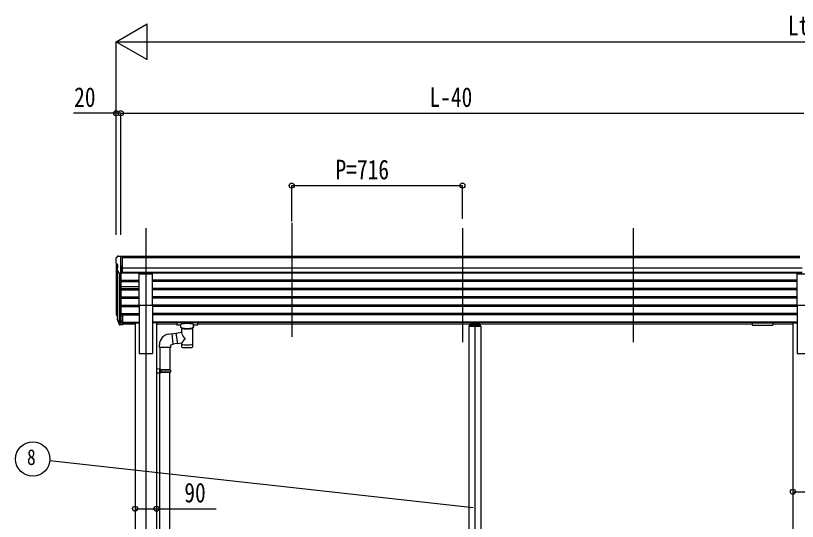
# Model space of a CAD drawing. Units: millimetres, scale not verified. Extents: x -10512 to 10512, y -7425 to 7425.
# Drawn here: x -5010 to -1731, y -2318 to -199 of the extents above; entities that cross this region are included whole.
import ezdxf
from ezdxf.enums import TextEntityAlignment as Align

# ---------------------------------------------------------------- set-up
doc = ezdxf.new("R2010")
doc.units = ezdxf.units.MM
doc.header["$LTSCALE"] = 30
for name, color, linetype in [('0-3_YKK_12', 2, 'Continuous'), ('0-4_YKK_13', 4, 'Continuous'), ('0-5_YKK_A1', 4, 'Continuous'), ('0-6_YKK_D', 6, 'Continuous')]:
    doc.layers.add(name, color=color, linetype=linetype)
doc.styles.add('ＭＳ ゴシック', font='')
doc.styles.get('ＭＳ ゴシック').set_extended_font_data('MS Gothic')

msp = doc.modelspace()

# ---------------------------------------------------------------- linework, layer by layer
at = {"layer": '0-3_YKK_12'}
for p, q in [((-3852.1, -1067.83), (-3852.1, -1545.35)), ((-4464.45, -1090.18), (-4464.45, -4264.58)), ((-3136.45, -1090.18), (-3136.45, -1567.69)), ((-2420.45, -1090.18), (-2420.45, -1567.69)), ((-3084.45, -1494.59), (-3084.45, -3921.45))]:
    msp.add_line(p, q, dxfattribs=at)
at = {"layer": '0-4_YKK_13'}
for p, q in [((-4583.54, -1207.13), (-4587.61, -1212.94)), ((-4580.45, -1206.56), (-4582.78, -1206.7)), ((-4580.45, -1206.56), (-4561.95, -1206.56)), ((-4568.45, -1279.55), (-4568.45, -1206.56)), ((-4561.95, -1206.56), (-4551.95, -1206.65)), ((-4561.95, -1278.55), (-4561.95, -1206.56)), ((-4551.95, -1208.17), (-4551.95, -1206.65)), ((-4590.45, -1215.93), (-4590.45, -1216.56)), ((-4587.92, -1237.75), (-4582.6, -1240.82)), ((-4582.45, -1241.08), (-4582.45, -1257.35)), ((-4576.07, -1277.73), (-4585.08, -1262.14)), ((-4561.95, -1278.55), (-4568.45, -1278.55)), ((-4568.45, -1279.55), (-4573.66, -1279.23)), ((-4491.95, -1412.01), (-4491.95, -1280.21)), ((-4491.95, -1280.21), (-4436.95, -1280.21)), ((-4436.95, -1412.01), (-4436.95, -1280.21)), ((-1731.95, -1412.01), (-1731.95, -1280.21)), ((-1731.95, -1280.21), (-1676.95, -1280.21)), ((-4568.45, -1440.28), (-4568.45, -1495.06)), ((-4491.95, -1412.01), (-4436.95, -1412.01)), ((-1731.95, -1412.01), (-1676.95, -1412.01)), ((-4587.36, -1454.47), (-4583.48, -1462.42)), ((-4586.75, -1453.1), (-4583.48, -1460.16)), ((-4585.04, -1465.75), (-4584.7, -1470.15)), ((-4584.7, -1470.15), (-4575.89, -1493.7)), ((-4584.09, -1469.59), (-4575.89, -1485.77)), ((-4574.88, -1484.64), (-4582.64, -1469.23)), ((-4561.95, -1452.96), (-4561.95, -1494.32)), ((-4568.45, -1485.32), (-4573.58, -1485.32)), ((-4568.45, -1487.12), (-4573.3, -1487.12)), ((-4568.45, -1495.06), (-4573.3, -1495.06)), ((-4561.95, -1480.42), (-4568.45, -1480.42)), ((-4561.95, -1485.3), (-4568.45, -1485.3)), ((-4561.95, -1494.32), (-4568.45, -1494.32)), ((-4334.45, -1484.87), (-4334.45, -1495.62)), ((-4249.45, -1484.2), (-4332.45, -1484.2)), ((-4249.45, -1486.38), (-4332.45, -1486.38)), ((-4317.95, -1496.29), (-4332.45, -1496.29)), ((-4317.95, -1503.1), (-4317.95, -1492.82)), ((-4313.85, -1525.17), (-4313.85, -1507.59)), ((-4268.05, -1507.6), (-4268.03, -1587.89)), ((-4263.95, -1503.1), (-4263.95, -1492.82)), ((-4249.45, -1496.29), (-4263.95, -1496.29)), ((-4247.45, -1484.87), (-4247.45, -1495.62)), ((-4247.45, -1485.06), (-4247.45, -1486.6)), ((-3109.95, -1500.08), (-3109.95, -1501.58)), ((-3058.95, -1501.58), (-3109.95, -1501.58)), ((-3060.45, -1498.58), (-3108.45, -1498.58)), ((-3106.95, -1494.12), (-3106.95, -1498.58)), ((-3104.45, -1491.55), (-3102.95, -1491.55)), ((-3104.45, -1494.06), (-3104.45, -1498.58)), ((-3104.45, -1494.06), (-3102.95, -1494.06)), ((-3104.45, -1495.95), (-3064.45, -1495.95)), ((-3065.95, -1485.63), (-3102.95, -1485.63)), ((-3102.95, -1485.63), (-3102.95, -1494.06)), ((-3102.95, -1488.11), (-3065.95, -1488.11)), ((-3100.35, -1490.55), (-3100.35, -1491.03)), ((-3096.9, -1492.44), (-3096.9, -1492.77)), ((-3094.94, -1492.11), (-3094.94, -1492.45)), ((-3094.45, -1491.2), (-3094.45, -1493.88)), ((-3093.96, -1492.11), (-3093.96, -1492.45)), ((-3092, -1492.77), (-3092, -1492.44)), ((-3088.55, -1490.55), (-3088.55, -1491.03)), ((-3080.35, -1490.55), (-3080.35, -1491.03)), ((-3076.9, -1492.44), (-3076.9, -1492.77)), ((-3074.94, -1492.11), (-3074.94, -1492.45)), ((-3074.45, -1491.2), (-3074.45, -1493.88)), ((-3073.96, -1492.11), (-3073.96, -1492.45)), ((-3072, -1492.77), (-3072, -1492.44)), ((-3068.55, -1490.55), (-3068.55, -1491.03)), ((-3065.95, -1485.63), (-3065.95, -1494.06)), ((-3065.95, -1491.55), (-3064.45, -1491.55)), ((-3065.95, -1494.06), (-3064.45, -1494.06)), ((-3064.45, -1494.06), (-3064.45, -1498.58)), ((-3061.95, -1498.58), (-3061.95, -1494.12)), ((-3058.95, -1500.08), (-3058.95, -1501.58)), ((-1921.45, -1484.87), (-1921.45, -1495.62)), ((-1921.45, -1485.06), (-1921.45, -1486.6)), ((-1919.45, -1484.2), (-1836.45, -1484.2)), ((-1919.45, -1486.38), (-1836.45, -1486.38)), ((-1919.45, -1496.29), (-1836.45, -1496.29)), ((-1834.45, -1484.87), (-1834.45, -1495.62)), ((-4367.81, -1533.1), (-4355.3, -1531.55)), ((-4338.78, -1530.96), (-4355.13, -1533.49)), ((-4339.07, -1529.08), (-4313.85, -1525.17)), ((-4339.07, -1529.08), (-4332.05, -1574.34)), ((-4332.34, -1572.46), (-4351.46, -1575.42)), ((-4313.85, -1571.51), (-4332.05, -1574.34)), ((-4313.87, -1587.89), (-4313.85, -1571.26)), ((-4407.21, -1589.11), (-4407.21, -1578.2)), ((-4361.21, -1589.11), (-4407.21, -1589.11)), ((-4405.25, -1589.11), (-4405.25, -1679.95)), ((-4363.25, -1589.11), (-4363.25, -1682.51)), ((-4403.25, -1680.01), (-4419.25, -1679.54)), ((-4419.25, -1679.54), (-4419.25, -1697.48)), ((-4403.25, -1697.01), (-4419.25, -1697.48)), ((-4403.25, -1682.01), (-4405.25, -1682.01)), ((-4362.25, -1682.51), (-4405.25, -1682.51)), ((-4361.25, -1684.51), (-4405.25, -1684.51)), ((-4361.25, -1692.51), (-4405.25, -1692.51)), ((-4362.25, -1694.51), (-4405.25, -1694.51)), ((-4405.25, -2539.2), (-4405.25, -1697.07)), ((-4403.25, -1682.01), (-4403.25, -1680.01)), ((-4403.25, -1697.01), (-4403.25, -1695.01)), ((-4400.77, -1684.51), (-4400.34, -1682.51)), ((-4363.25, -2541.76), (-4363.25, -1694.51)), ((-4361.25, -1684.51), (-4362.25, -1682.51)), ((-4361.25, -1692.51), (-4362.25, -1694.51)), ((-4361.25, -1684.51), (-4361.25, -1692.51))]:
    msp.add_line(p, q, dxfattribs=at)
for points in [[(-4332.45, -1484.2), (-4332.8, -1484.21), (-4333.33, -1484.23), (-4333.78, -1484.28), (-4334.09, -1484.36), (-4334.26, -1484.46), (-4334.38, -1484.6), (-4334.44, -1484.78), (-4334.45, -1484.87)], [(-4332.45, -1496.29), (-4332.8, -1496.28), (-4333.33, -1496.26), (-4333.78, -1496.21), (-4334.09, -1496.13), (-4334.26, -1496.03), (-4334.38, -1495.89), (-4334.44, -1495.71), (-4334.45, -1495.62)], [(-4313.85, -1507.59), (-4314.08, -1507.49), (-4315.44, -1506.76), (-4316.55, -1505.91), (-4317.31, -1505.04), (-4317.77, -1504.15), (-4317.94, -1503.26)], [(-4263.99, -1503.04), (-4263.97, -1503.4), (-4264.21, -1504.35), (-4264.73, -1505.24), (-4265.54, -1506.08), (-4266.65, -1506.87), (-4268.05, -1507.6)], [(-4247.45, -1484.87), (-4247.49, -1484.67), (-4247.57, -1484.53), (-4247.67, -1484.44), (-4247.77, -1484.38), (-4247.89, -1484.33), (-4248.18, -1484.27), (-4248.67, -1484.22), (-4249.22, -1484.2), (-4249.45, -1484.2)], [(-4247.45, -1495.62), (-4247.49, -1495.82), (-4247.57, -1495.96), (-4247.67, -1496.05), (-4247.77, -1496.11), (-4247.89, -1496.16), (-4248.18, -1496.22), (-4248.67, -1496.27), (-4249.22, -1496.29), (-4249.45, -1496.29)], [(-3095.92, -1492.67), (-3095.73, -1492.69), (-3095.65, -1492.7), (-3095.55, -1492.7), (-3095.38, -1492.69), (-3095.23, -1492.66), (-3095.11, -1492.62), (-3095.02, -1492.57), (-3094.96, -1492.51)], [(-3093.94, -1492.51), (-3093.89, -1492.57), (-3093.8, -1492.62), (-3093.67, -1492.66), (-3093.52, -1492.69), (-3093.36, -1492.7), (-3093.25, -1492.7), (-3093.17, -1492.69), (-3092.98, -1492.67)], [(-3075.92, -1492.67), (-3075.73, -1492.69), (-3075.65, -1492.7), (-3075.55, -1492.7), (-3075.38, -1492.69), (-3075.23, -1492.66), (-3075.11, -1492.62), (-3075.02, -1492.57), (-3074.96, -1492.51)], [(-3073.94, -1492.51), (-3073.89, -1492.57), (-3073.8, -1492.62), (-3073.67, -1492.66), (-3073.52, -1492.69), (-3073.36, -1492.7), (-3073.25, -1492.7), (-3073.17, -1492.69), (-3072.98, -1492.67)], [(-1921.45, -1484.87), (-1921.41, -1484.67), (-1921.33, -1484.53), (-1921.23, -1484.44), (-1921.13, -1484.38), (-1921.01, -1484.33), (-1920.72, -1484.27), (-1920.23, -1484.22), (-1919.68, -1484.2), (-1919.45, -1484.2)], [(-1921.45, -1495.62), (-1921.41, -1495.82), (-1921.33, -1495.96), (-1921.23, -1496.05), (-1921.13, -1496.11), (-1921.01, -1496.16), (-1920.72, -1496.22), (-1920.23, -1496.27), (-1919.68, -1496.29), (-1919.45, -1496.29)], [(-1836.45, -1484.2), (-1836.1, -1484.21), (-1835.57, -1484.23), (-1835.12, -1484.28), (-1834.81, -1484.36), (-1834.65, -1484.46), (-1834.53, -1484.6), (-1834.46, -1484.78), (-1834.45, -1484.87)], [(-1836.45, -1496.29), (-1836.1, -1496.28), (-1835.57, -1496.26), (-1835.12, -1496.21), (-1834.81, -1496.13), (-1834.65, -1496.03), (-1834.53, -1495.89), (-1834.46, -1495.71), (-1834.45, -1495.62)], [(-4355.3, -1531.55), (-4351.29, -1577.37), (-4361.21, -1579.11), (-4361.21, -1589.11)], [(-4403.25, -1695.01), (-4405.25, -1695.01), (-4405.25, -1682.01)], [(-4400.77, -1684.51), (-4400.77, -1692.51), (-4400.34, -1694.51)]]:
    msp.add_lwpolyline(points, dxfattribs=at)
for centre, radius, start, end in [((-4587.45, -1215.93), 3, 93, 180), ((-4582.72, -1207.7), 1, 93.5, 145), ((-4388.45, -1216.56), 202, 180, 184.94904), ((-4583.55, -1233.37), 6.18, 185.7035, 224.99897), ((-4582.75, -1241.08), 0.3, 0, 60), ((-4582.48, -1260.64), 3, 94.7167, 210), ((-4582.75, -1257.35), 0.3, 274.7167, 0), ((-4573.48, -1276.23), 3, 210, 266.5), ((-4559.27, -1445.36), 29.53, 186.50806, 197.98144), ((-4557.86, -1443.6), 30.41, 187.1552, 198.19734), ((-3108.45, -1500.08), 1.5, 90, 180), ((-3060.45, -1500.08), 1.5, 0, 90), ((-4361.3, -1578.55), 45.91, 98.14944, 179.55845)]:
    msp.add_arc(centre, radius, start, end, dxfattribs=at)
for centre, major_axis, ratio, start_param, end_param in [((-4499.8, -1445.79), (-89.06, 1.43), 0.57596, 6.1962358, 6.3678173), ((-4500.59, -1439.11), (87.93, 4.42), 0.541684, 3.0659337, 3.2228513), ((-4583.74, -1465.75), (1.3, 0), 0.90356, 1.3700892, 3.347195), ((-4497.82, -1449.56), (-89.07, 0), 0.90356, 0.2056023, 0.2515348), ((-4498.53, -1445.69), (-88.05, 0), 0.90356, 0.2662965, 0.3003836), ((-4573.3, -1484.41), (-3, 0), 0.90356, 0.5235988, 1.5707963), ((-4573.3, -1492.35), (3, 0), 0.90356, 3.6651914, 4.712389), ((-4573.58, -1483.96), (-1.5, 0), 0.90356, 0.5235988, 1.5707963), ((-4332.45, -1486.6), (-2, 0), 0.109601, 4.712389, 6.2831853), ((-4290.95, -1492.82), (-27, 0), 0.122176, 3.1415927, 6.2831853), ((-4301.95, -1503.1), (-16, 0), 0.361356, 0, 0.0194874), ((-4290.94, -1508.05), (-22.92, 0.42), 0.07247, 0.0008089, 1.5716053), ((-4290.96, -1508.05), (22.91, 0.42), 0.072511, 4.711586, 6.2823824), ((-4249.45, -1486.6), (-2, 0), 0.109601, 3.1415927, 4.712389), ((-3104.45, -1494.12), (0, 2.57), 0.97237, 6.2831853, 7.8539816), ((-3094.45, -1490.55), (5.9, 0), 0.342073, 0, 3.1415927), ((-3094.45, -1485.26), (8.02, 0), 0.939674, 4.4018361, 4.5279947), ((-3094.45, -1485.6), (8.02, 0), 0.939674, 4.4018361, 4.5279947), ((-3094.45, -1484.59), (8.02, 0), 0.939674, 4.6512338, 4.7735441), ((-3094.45, -1485.26), (-8.02, 0), 0.939674, 1.7551906, 1.8813492), ((-3094.45, -1485.6), (-8.02, 0), 0.939674, 1.7551906, 1.8813492), ((-3074.45, -1490.55), (5.9, 0), 0.342073, 0, 3.1415927), ((-3074.45, -1485.26), (8.02, 0), 0.939674, 4.4018361, 4.5279947), ((-3074.45, -1485.6), (8.02, 0), 0.939674, 4.4018361, 4.5279947), ((-3074.45, -1484.59), (8.02, 0), 0.939674, 4.6512338, 4.7735441), ((-3074.45, -1485.26), (-8.02, 0), 0.939674, 1.7551906, 1.8813492), ((-3074.45, -1485.6), (-8.02, 0), 0.939674, 1.7551906, 1.8813492), ((-3064.45, -1494.12), (0, 2.57), 0.97237, 4.712389, 6.2831853), ((-1919.45, -1486.6), (2, 0), 0.109601, 1.5707963, 3.1415927), ((-1836.45, -1486.6), (2, 0), 0.109601, 0, 1.5707963), ((-4290.95, -1551.71), (22.81, -26.62), 0.234429, 3.1563334, 4.5976381), ((-4290.94, -1509.67), (-22.92, 0.42), 0.07247, 0.0008089, 1.5716053), ((-4290.96, -1509.67), (22.91, 0.42), 0.072511, 4.711586, 6.2823824), ((-4293.51, -1549.07), (-20.32, -22.25), 0.045535, 4.9756507, 6.2441899), ((-4290.95, -1587.89), (-22.92, 0), 0.101955, 6.2829723, 9.4248207), ((-4290.95, -1575.45), (-22.91, 0), 0.122865, 6.2831853, 9.424778)]:
    msp.add_ellipse(centre, major_axis=major_axis, ratio=ratio, start_param=start_param, end_param=end_param, dxfattribs=at)
for centre in [(-3094.45, -1491.03), (-3074.45, -1491.03)]:
    msp.add_ellipse(centre, major_axis=(5.9, 0), ratio=0.342073, dxfattribs=at)
at = {"layer": '0-5_YKK_A1'}
for p, q in [((-1720.95, -1208.17), (-4561.95, -1208.17)), ((-4588.45, -1237.14), (-4588.45, -1439.92)), ((-1720.95, -1213.38), (-4561.95, -1213.38)), ((-4583.48, -1264.91), (-4583.48, -1466.63)), ((-4568.45, -1247.67), (-4568.45, -1440.28)), ((-1710.95, -1256.91), (-4561.95, -1256.91)), ((-1710.95, -1274.77), (-4561.95, -1274.77)), ((-1710.95, -1278.01), (-4561.95, -1278.01)), ((-4574.45, -1279.07), (-4574.46, -1485.06)), ((-4568.45, -1306.86), (-4491.95, -1306.86)), ((-4568.45, -1308.36), (-4491.95, -1308.36)), ((-1731.95, -1306.86), (-4436.95, -1306.86)), ((-1731.95, -1308.36), (-4436.95, -1308.36)), ((-4568.45, -1312.68), (-4491.95, -1312.68)), ((-4568.45, -1333.64), (-4491.95, -1333.64)), ((-4568.45, -1341.96), (-4491.95, -1341.96)), ((-4568.45, -1343.45), (-4491.95, -1343.45)), ((-1731.95, -1312.68), (-4436.95, -1312.68)), ((-1731.95, -1341.96), (-4436.95, -1341.96)), ((-1731.95, -1343.45), (-4436.95, -1343.45)), ((-4568.45, -1347.77), (-4491.95, -1347.77)), ((-4568.45, -1377), (-4491.95, -1377)), ((-1731.95, -1347.77), (-4436.95, -1347.77)), ((-1731.95, -1377), (-4436.95, -1377)), ((-4568.45, -1378.5), (-4491.95, -1378.5)), ((-4568.45, -1382.82), (-4491.95, -1382.82)), ((-1731.95, -1378.5), (-4436.95, -1378.5)), ((-1731.95, -1382.82), (-4436.95, -1382.82)), ((-4568.45, -1412.16), (-4491.95, -1412.16)), ((-4568.45, -1413.65), (-4491.95, -1413.65)), ((-4568.45, -1417.97), (-4491.95, -1417.97)), ((-4491.95, -1412.01), (-4491.95, -1614.58)), ((-4436.95, -1412.01), (-4436.95, -1614.58)), ((-1731.95, -1412.16), (-4436.95, -1412.16)), ((-1731.95, -1413.65), (-4436.95, -1413.65)), ((-1731.95, -1417.97), (-4436.95, -1417.97)), ((-1731.95, -1412.01), (-1731.95, -1614.58)), ((-4568.45, -1447.14), (-4491.95, -1447.14)), ((-4568.45, -1448.64), (-4491.95, -1448.64)), ((-4568.45, -1452.96), (-4491.95, -1452.96)), ((-1731.95, -1447.14), (-4436.95, -1447.14)), ((-1731.95, -1448.64), (-4436.95, -1448.64)), ((-1731.95, -1452.96), (-4436.95, -1452.96)), ((-4561.95, -1482.99), (-4491.95, -1482.99)), ((-4561.95, -1484.39), (-4491.95, -1484.39)), ((-4509.65, -1492.07), (-4561.95, -1492.07)), ((-4509.65, -1485.58), (-4509.65, -2587.58)), ((-4509.65, -1485.58), (-4491.95, -1485.58)), ((-1731.95, -1482.99), (-4436.95, -1482.99)), ((-1731.95, -1484.39), (-4436.95, -1484.39)), ((-4419.25, -1485.58), (-4436.95, -1485.58)), ((-4419.25, -1485.58), (-4419.25, -3614.58)), ((-4334.45, -1492.07), (-4419.25, -1492.07)), ((-1921.45, -1492.07), (-4247.45, -1492.07)), ((-3109.45, -1501.58), (-3109.45, -3864.58)), ((-3059.45, -1501.58), (-3059.45, -3864.58)), ((-1749.65, -1492.07), (-1834.45, -1492.07)), ((-1749.65, -1485.58), (-1749.65, -4114.58)), ((-1749.65, -1485.58), (-1731.95, -1485.58)), ((-4491.95, -1614.58), (-4436.95, -1614.58)), ((-1731.95, -1614.58), (-1676.95, -1614.58))]:
    msp.add_line(p, q, dxfattribs=at)
at = {"layer": '0-6_YKK_D'}
for p, q in [((-4588.45, -308.17), (-4458.55, -233.17)), ((-4458.55, -383.17), (-4458.55, -233.17)), ((-4588.45, -1117.74), (-4588.45, -307.17)), ((-4588.45, -308.17), (-4458.55, -383.17)), ((-4588.45, -308.17), (-4328.64, -308.17)), ((-4438.45, -308.17), (1029.55, -308.17)), ((-4588.45, -1116.74), (-4588.45, -607.17)), ((-4568.45, -1117.74), (-4568.45, -607.17)), ((-4568.45, -1117.74), (-4568.45, -607.17)), ((-4568.45, -608.17), (-1704.45, -608.17)), ((-3852.45, -1061.29), (-3852.45, -910.18)), ((-3852.45, -911.18), (-3136.45, -911.18)), ((-3136.45, -1050.15), (-3136.45, -910.18)), ((-3090.92, -2261.68), (-4866.79, -2064.74)), ((-1749.65, -2172.47), (-1749.65, -2195.13))]:
    msp.add_line(p, q, dxfattribs=at)
for points in [[(-4568.45, -608.17), (-4588.45, -608.17), (-4766.95, -608.17)], [(-1749.65, -2194.13), (-1659.25, -2194.13), (-1410.7, -2194.13)], [(-4509.65, -2265.01), (-4419.25, -2265.01), (-4169.45, -2265.01)]]:
    msp.add_lwpolyline(points, dxfattribs=at)
for centre, radius in [((-4588.45, -608.17), 10.62), ((-4568.45, -608.17), 10.62), ((-4568.45, -608.17), 10.62), ((-3852.45, -911.18), 10.62), ((-3136.45, -911.18), 10.62), ((-4938.36, -2056.86), 72), ((-1749.65, -2194.13), 10.62), ((-4509.65, -2265.01), 10.62), ((-4419.25, -2265.01), 10.62)]:
    msp.add_circle(centre, radius, dxfattribs=at)

# ---------------------------------------------------------------- texts
at = {"layer": '0-6_YKK_D', "style": 'ＭＳ ゴシック', "width": 0.8}
for s, height, p in [('Lt', 82.48, (-1770.45, -306.17)), ('20', 82.48, (-4764.95, -606.17)), ('L-40', 82.48, (-3274.45, -606.17)), ('P=716', 82.48, (-3668.45, -909.88)), ('8', 65.98, (-4962.36, -2101.86)), ('90', 82.48, (-4302.75, -2263.71))]:
    msp.add_text(s, height=height, dxfattribs=at).set_placement(p, align=Align.BOTTOM_LEFT)

doc.saveas('drawing.dxf')
